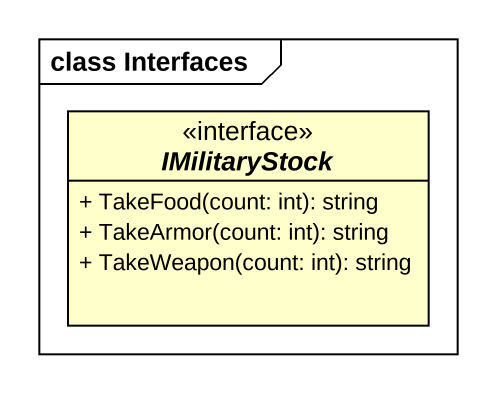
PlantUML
@startuml
mainframe class Interfaces
hide circle
hide empty members
skinparam classAttributeIconSize 0
interface IMilitaryStock {
  + TakeFood(count: int): string
  + TakeArmor(count: int): string
  + TakeWeapon(count: int): string
}
@enduml
